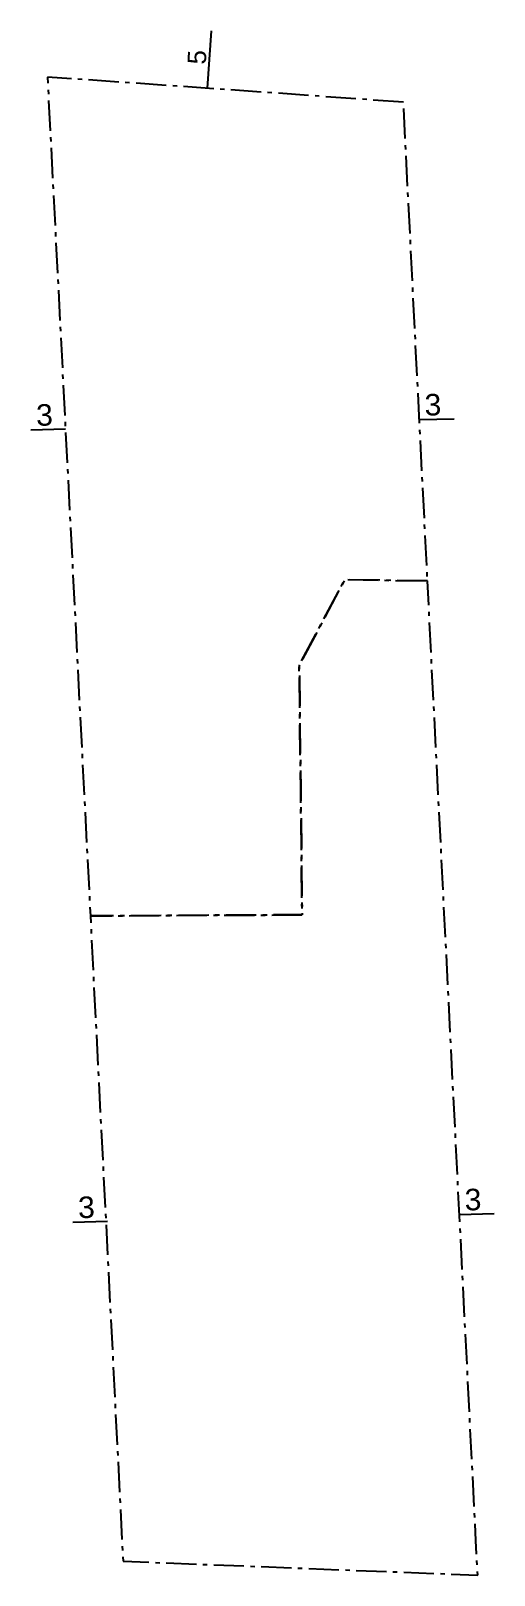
# Model space of a CAD drawing. Header units: metres. Extents: x 185690 to 186054, y 654611 to 654843.
# Drawn here: x 186013.8 to 186054, y 654709.3 to 654843.4 of the extents above; entities outside this region: 1.
import ezdxf
from ezdxf.enums import TextEntityAlignment as Align

# ---------------------------------------------------------------- set-up
doc = ezdxf.new("R2010")
doc.units = ezdxf.units.M
doc.header["$LTSCALE"] = 2.5
doc.linetypes.add('KB', pattern=[11, 7, -1.5, 1, -1.5])
for name, color, linetype in [('dim', 13, 'Continuous'), ('HEB_ENTITY', 130, 'Continuous'), ('likb', 242, 'KB'), ('VER', 1, 'Continuous')]:
    doc.layers.add(name, color=color, linetype=linetype)
doc.styles.add('iso', font='iso.shx')
doc.styles.add('MAVAT_ADP_STYLE', font='arial.ttf')
doc.styles.get("Standard").update_dxf_attribs({"font": 'HEBTXT'})

# ---------------------------------------------------------------- blocks, each defined once
blk = doc.blocks.new('HEB_ENTITY')
at = {"style": 'MAVAT_ADP_STYLE'}
for tag in ['BLKNAME', 'PROMPT', 'BLKNUM', 'HEIGHT', 'XBASE', 'YBASE', 'WIDTH', 'TAG', 'VAL']:
    blk.add_attdef(tag, text='', height=2, dxfattribs=at).set_placement((0, 0), align=Align.MIDDLE_CENTER)
blk = doc.blocks.new('dim', base_point=(184472.54, 658928.86))
at = {"layer": 'dim', "linetype": 'ByBlock'}
blk.add_attdef('NUMBER', (184472.54, 658928.86), '', height=0.5, dxfattribs=at)
blk = doc.blocks.new('VER')
for points in [[(-1.5, 1, 0.2, 0.2, 0), (1.5, 1, 0.2, 0.2, 0), (1.5, 1, 0.2, 0.2, 0)], [(0, 1, 0.2, 0.2, 0), (0, 0, 0.2, 0.2, 0), (0, -1.5, 0.2, 0.2, 0)]]:
    blk.add_lwpolyline(points, format="xyseb")
blk.add_circle((0, 0), 2)
at = {"style": 'MAVAT_ADP_STYLE'}
blk.add_attdef('VER_NO', (-4, -5), '', height=2, dxfattribs=at)

msp = doc.modelspace()

# ---------------------------------------------------------------- linework, layer by layer
at = {"layer": 'dim'}
for points in [[(186029.13, 654838.38), (186029.48, 654843.37)], [(186013.81, 654808.73), (186016.81, 654808.8)], [(186047.52, 654809.61), (186050.52, 654809.68)], [(186051, 654740.6), (186054, 654740.67)], [(186017.45, 654739.93), (186020.45, 654740)]]:
    msp.add_lwpolyline(points, dxfattribs=at)
at = {"layer": 'likb', "ltscale": 0.15, "flags": 128}
for points in [[(186046.13, 654837.18), (186015.25, 654839.36), (186018.97, 654766.52), (186037.34, 654766.61), (186037.22, 654777.66), (186037.09, 654788.27), (186041.04, 654795.72), (186048.22, 654795.6)], [(186048.22, 654795.6), (186041.04, 654795.72), (186037.09, 654788.27), (186037.22, 654777.66), (186037.34, 654766.61), (186018.97, 654766.52), (186021.81, 654710.48), (186052.58, 654709.28), (186052.42, 654712.29)]]:
    msp.add_lwpolyline(points, close=True, dxfattribs=at)

# ---------------------------------------------------------------- block references
at = {"layer": 'dim'}
ref = msp.add_blockref('dim', (186028.22, 654841.08), dxfattribs=dict(at, xscale=0.1596840513266159, yscale=0.1596840513266159, zscale=0.1596840513266159, rotation=87.61975339924216))
ref.add_attrib('NUMBER', '5', dxfattribs={"layer": '0', "height": 1.6, "rotation": 87.6198, "style": 'MAVAT_ADP_STYLE'}).set_placement((186028.22, 654841.08), align=Align.MIDDLE_CENTER)
ref = msp.add_blockref('dim', (186048.69, 654810.91), dxfattribs=dict(at, xscale=0.1868757227891399, yscale=0.1868757227891399, zscale=0.1868757227891399, rotation=1.336965221886044))
ref.add_attrib('NUMBER', '3', dxfattribs={"layer": '0', "height": 1.87, "rotation": 1.337, "style": 'MAVAT_ADP_STYLE'}).set_placement((186048.69, 654810.91), align=Align.MIDDLE_CENTER)
ref = msp.add_blockref('dim', (186014.99, 654810.02), dxfattribs=dict(at, xscale=0.1868757227891399, yscale=0.1868757227891399, zscale=0.1868757227891399, rotation=1.336965221886044))
ref.add_attrib('NUMBER', '3', dxfattribs={"layer": '0', "height": 1.87, "rotation": 1.337, "style": 'MAVAT_ADP_STYLE'}).set_placement((186014.99, 654810.02), align=Align.MIDDLE_CENTER)
ref = msp.add_blockref('dim', (186018.63, 654741.22), dxfattribs=dict(at, xscale=0.1868757227891399, yscale=0.1868757227891399, zscale=0.1868757227891399, rotation=1.336965221886044))
ref.add_attrib('NUMBER', '3', dxfattribs={"layer": '0', "height": 1.87, "rotation": 1.337, "style": 'MAVAT_ADP_STYLE'}).set_placement((186018.63, 654741.22), align=Align.MIDDLE_CENTER)
ref = msp.add_blockref('dim', (186052.17, 654741.89), dxfattribs=dict(at, xscale=0.1868757227891399, yscale=0.1868757227891399, zscale=0.1868757227891399, rotation=1.336965221886044))
ref.add_attrib('NUMBER', '3', dxfattribs={"layer": '0', "height": 1.87, "rotation": 1.337, "style": 'MAVAT_ADP_STYLE'}).set_placement((186052.17, 654741.89), align=Align.MIDDLE_CENTER)
at = {"layer": 'HEB_ENTITY'}
ref = msp.add_blockref('HEB_ENTITY', (186028.22, 654841.08), dxfattribs=dict(at, xscale=0.1596840513266159, yscale=0.1596840513266159, zscale=0.1596840513266159, rotation=87.61975339924216))
ref.add_attrib('VAL', '5', dxfattribs={"layer": '0', "height": 1.6, "rotation": 87.6198, "style": 'MAVAT_ADP_STYLE'}).set_placement((186028.22, 654841.08), align=Align.MIDDLE_CENTER)
ref = msp.add_blockref('HEB_ENTITY', (186048.69, 654810.91), dxfattribs=dict(at, xscale=0.1868757227891399, yscale=0.1868757227891399, zscale=0.1868757227891399, rotation=1.336965221886044))
ref.add_attrib('VAL', '3', dxfattribs={"layer": '0', "height": 1.87, "rotation": 1.337, "style": 'MAVAT_ADP_STYLE'}).set_placement((186048.69, 654810.91), align=Align.MIDDLE_CENTER)
ref = msp.add_blockref('HEB_ENTITY', (186014.99, 654810.02), dxfattribs=dict(at, xscale=0.1868757227891399, yscale=0.1868757227891399, zscale=0.1868757227891399, rotation=1.336965221886044))
ref.add_attrib('VAL', '3', dxfattribs={"layer": '0', "height": 1.87, "rotation": 1.337, "style": 'MAVAT_ADP_STYLE'}).set_placement((186014.99, 654810.02), align=Align.MIDDLE_CENTER)
ref = msp.add_blockref('HEB_ENTITY', (186018.63, 654741.22), dxfattribs=dict(at, xscale=0.1868757227891399, yscale=0.1868757227891399, zscale=0.1868757227891399, rotation=1.336965221886044))
ref.add_attrib('VAL', '3', dxfattribs={"layer": '0', "height": 1.87, "rotation": 1.337, "style": 'MAVAT_ADP_STYLE'}).set_placement((186018.63, 654741.22), align=Align.MIDDLE_CENTER)
ref = msp.add_blockref('HEB_ENTITY', (186052.17, 654741.89), dxfattribs=dict(at, xscale=0.1868757227891399, yscale=0.1868757227891399, zscale=0.1868757227891399, rotation=1.336965221886044))
ref.add_attrib('VAL', '3', dxfattribs={"layer": '0', "height": 1.87, "rotation": 1.337, "style": 'MAVAT_ADP_STYLE'}).set_placement((186052.17, 654741.89), align=Align.MIDDLE_CENTER)
at = {"layer": 'VER'}
ref = msp.add_blockref('VER', (185689.8, 654611.17), dxfattribs=dict(at, xscale=0.01, yscale=0.01, zscale=0.01))
ref.add_attrib('VER_NO', '2.17.7400.15988_05-04-2020_08-52-57; 25-08-2021_12-10-23', (185689.76, 654611.12), dxfattribs={"layer": '0', "height": 0.02, "style": 'iso'})

doc.saveas('drawing.dxf')
